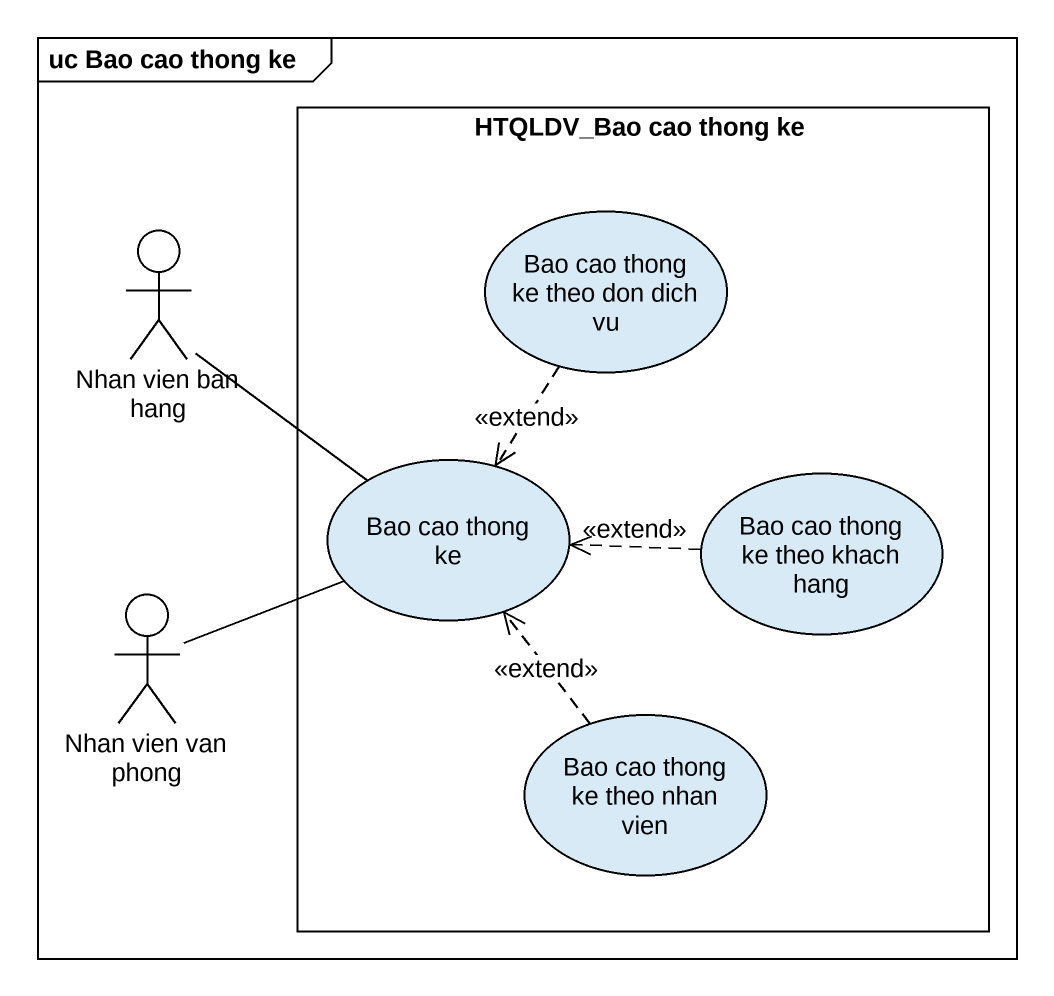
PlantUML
@startuml
mainframe uc Bao cao thong ke
rectangle "HTQLDV_Bao cao thong ke" as HTQLDV_Bao_cao_thong_ke {
  usecase "Bao cao thong ke theo don dich vu" as Bao_cao_thong_ke_theo_don
  usecase "Bao cao thong ke" as Bao_cao_thong_ke
  usecase "Bao cao thong ke theo khach hang" as Bao_cao_thong_ke_theo_khach
  usecase "Bao cao thong ke theo nhan vien" as Bao_cao_thong_ke_theo_nhan
}
actor "Nhan vien ban hang" as Nhan_vien_ban_hang
actor "Nhan vien van phong" as Nhan_vien_van_phong
Bao_cao_thong_ke_theo_don ..> Bao_cao_thong_ke : <<extend>>
Nhan_vien_ban_hang -- Bao_cao_thong_ke
Bao_cao_thong_ke_theo_khach .left.> Bao_cao_thong_ke : <<extend>>
Nhan_vien_van_phong -right- Bao_cao_thong_ke
Bao_cao_thong_ke_theo_nhan .up.> Bao_cao_thong_ke : <<extend>>
@enduml
